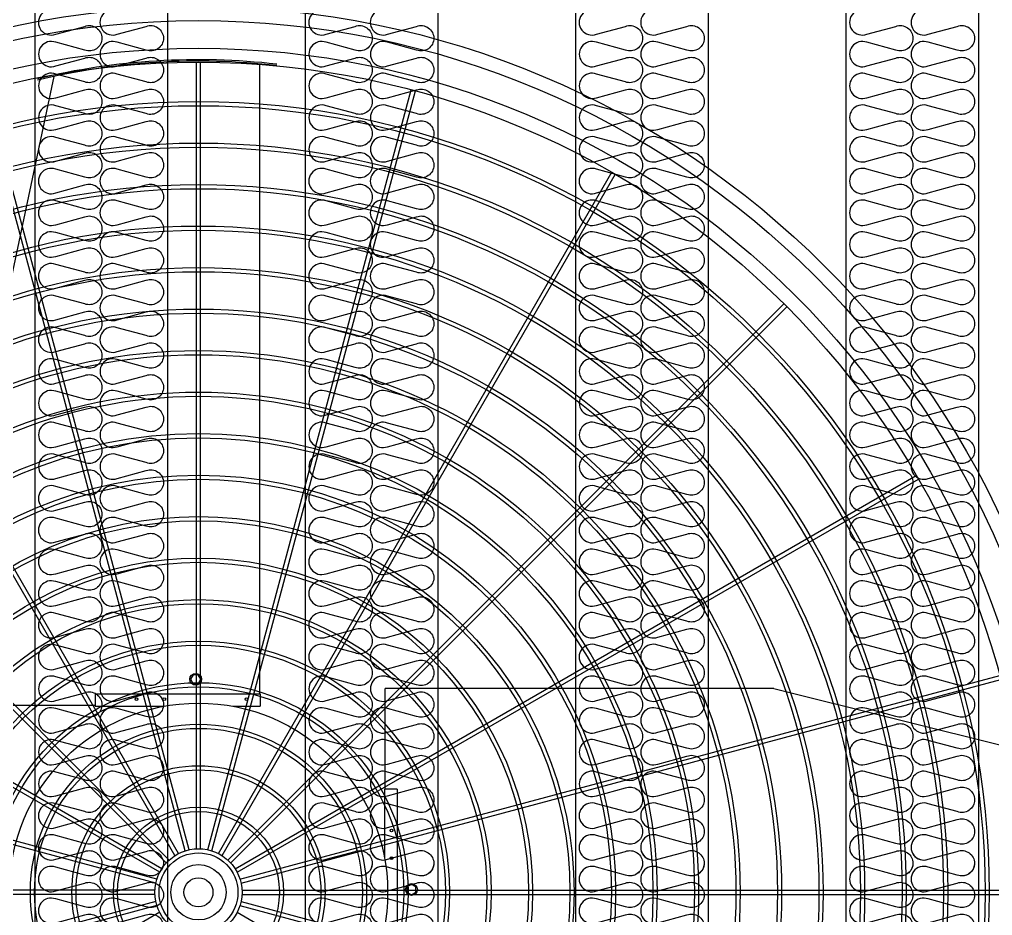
# Model space of a CAD drawing. Header units: millimetres. Extents: x 2773 to 32180, y 2797 to 23592.
# Drawn here: x 7384 to 8485, y 10968 to 11982 of the extents above; entities that cross this region are included whole.
import ezdxf

# ---------------------------------------------------------------- set-up
doc = ezdxf.new("R2010")
doc.units = ezdxf.units.MM
for name, color, linetype in [('LINE', 7, 'Continuous'), ('SMS', 220, 'Continuous'), ('냉각탑', 4, 'Continuous')]:
    doc.layers.add(name, color=color, linetype=linetype)

# ---------------------------------------------------------------- blocks, each defined once
blk = doc.blocks.new('A$C1FB73ED1')
for p, q in [((1277, 1342.9), (1277, 2480)), ((1283, 1342.9), (1283, 2480)), ((1260.8, 1340), (966.5, 2438.3)), ((1266.6, 1341.6), (972.3, 2439.9)), ((1293.4, 1341.6), (1587.7, 2439.9)), ((1299.2, 1340), (1593.5, 2438.3)), ((1245.9, 1333), (677.4, 2317.7)), ((1251.1, 1336), (682.6, 2320.7)), ((1308.9, 1336), (1877.4, 2320.7)), ((1314.1, 1333), (1882.6, 2317.7)), ((1233.4, 1322.4), (429.4, 2126.4)), ((1237.6, 1326.6), (433.6, 2130.6)), ((1322.4, 1326.6), (2126.4, 2130.6)), ((1326.6, 1322.4), (2130.6, 2126.4)), ((1224, 1308.9), (239.3, 1877.4)), ((1227, 1314.1), (242.3, 1882.6)), ((1333, 1314.1), (2317.7, 1882.6)), ((1336, 1308.9), (2320.7, 1877.4)), ((1220, 1299.2), (121.7, 1593.5)), ((1340, 1299.2), (2438.3, 1593.5)), ((1218.4, 1293.4), (120.1, 1587.7)), ((1341.6, 1293.4), (2439.9, 1587.7)), ((1217.1, 1283), (80, 1283)), ((1342.9, 1283), (2480, 1283)), ((1217.1, 1277), (80, 1277)), ((1218.4, 1266.6), (120.1, 972.3)), ((1341.6, 1266.6), (2439.9, 972.3)), ((1342.9, 1277), (2480, 1277)), ((1220, 1260.8), (121.7, 966.5)), ((1340, 1260.8), (2438.3, 966.5)), ((1224, 1251.1), (239.3, 682.6)), ((1336, 1251.1), (2320.7, 682.6))]:
    blk.add_line(p, q)
for radius in [1280, 1260, 1220, 1200]:
    blk.add_circle((1280, 1280), radius)
at = {"ltscale": 5}
for radius in [1143, 1137, 1083, 1077, 1023, 1017, 963, 957, 903, 897, 843, 837, 783, 777, 723, 717, 663, 657, 603, 597, 543, 537, 483, 477, 423, 417, 363, 357, 303, 297, 243, 237, 183, 177, 123, 117, 63, 57, 40, 21]:
    blk.add_circle((1280, 1280), radius, dxfattribs=at)
at = {"color": 7}
blk.add_circle((1280, 1280), 273.5, dxfattribs=at)
at = {"layer": 'LINE', "color": 7}
for p, q in [((1368.2, 2477.5), (1368.2, 1567)), ((985.2, 2053.4), (1071.5, 2459.4)), ((1130.8, 1567), (1369.4, 1567)), ((1130.8, 1567), (1369.4, 1567)), ((1130.8, 1567), (1130.8, 1549)), ((1130.8, 1567), (1130.8, 1549)), ((1369.4, 1567), (1369.4, 1549)), ((1369.4, 1567), (1369.4, 1549)), ((2111.5, 1574.8), (1550, 1574.8)), ((1550, 1429.2), (1550, 1574.8)), ((1550, 1429.2), (1550, 1574.8)), ((2111.5, 1574.8), (2457.5, 1488.5)), ((1130.8, 1550), (985.2, 1550)), ((1130.8, 1550), (985.2, 1550)), ((1130.8, 1549), (1230.5, 1549)), ((1130.8, 1549), (1230.5, 1549)), ((1329.5, 1549), (1369.4, 1549)), ((1329.5, 1549), (1369.4, 1549)), ((1549, 1429.2), (1549, 1329.5)), ((1549, 1429.2), (1549, 1329.5)), ((1567, 1429.2), (1549, 1429.2)), ((1567, 1429.2), (1549, 1429.2)), ((1567, 1429.2), (1567, 1190.6)), ((1567, 1429.2), (1567, 1190.6))]:
    blk.add_line(p, q, dxfattribs=at)
for points in [[(1272.3, 1594.4), (1268.5, 1587.9), (1272.3, 1581.4), (1279.8, 1581.4), (1283.5, 1587.9), (1279.8, 1594.4)], [(1272.3, 1594.4), (1268.5, 1587.9), (1272.3, 1581.4), (1279.8, 1581.4), (1283.5, 1587.9), (1279.8, 1594.4)], [(1594.4, 1287.7), (1587.9, 1291.5), (1581.4, 1287.7), (1581.4, 1280.2), (1587.9, 1276.5), (1594.4, 1280.2)], [(1594.4, 1287.7), (1587.9, 1291.5), (1581.4, 1287.7), (1581.4, 1280.2), (1587.9, 1276.5), (1594.4, 1280.2)]]:
    blk.add_lwpolyline(points, close=True, dxfattribs=at)
for centre, radius in [((1276, 1587.9), 8.5), ((1276, 1587.9), 8.5), ((1190.6, 1559), 2), ((1190.6, 1559), 2), ((1230.6, 1559), 2), ((1230.6, 1559), 2), ((1349.6, 1559), 2), ((1349.6, 1559), 2), ((1559, 1369.4), 2), ((1559, 1369.4), 2), ((1559, 1329.4), 2), ((1559, 1329.4), 2), ((1587.9, 1284), 8.5), ((1587.9, 1284), 8.5)]:
    blk.add_circle(centre, radius, dxfattribs=at)
for radius, start, end in [(1000, 83.5007, 103.4595), (998, 83.4876, 103.487)]:
    blk.add_arc((1280, 1483.4), radius, start, end, dxfattribs=at)
blk = doc.blocks.new('3')
at = {"color": 7}
for p, q in [((7401.4, 12483), (7401.4, 9522.3)), ((7551.4, 12483), (7551.4, 9522.3)), ((7707.4, 12483), (7707.4, 9522.3)), ((7857.4, 12483), (7857.4, 9522.3)), ((8013.4, 12483), (8013.4, 9522.3)), ((8163.4, 12483), (8163.4, 9522.3)), ((8319.4, 12483), (8319.4, 9522.3)), ((8469.4, 12483), (8469.4, 9522.3))]:
    blk.add_line(p, q, dxfattribs=at)
at = {"layer": 'SMS', "color": 5}
for points in [[(7424.9, 11992.2, 1.449198), (7424.9, 11965.3), (7457.8, 11974.2, -0.524856), (7477.2, 11960.8, -0.524856), (7457.8, 11947.3), (7424.9, 11956.2, 1.449198), (7424.9, 11929.4), (7457.8, 11938.3, -0.524856), (7477.2, 11924.9, -0.524856), (7457.8, 11911.4), (7424.9, 11920.3, 1.449198), (7424.9, 11893.5), (7457.8, 11902.4, -0.524856), (7477.2, 11889, -0.524856), (7457.8, 11875.5), (7424.9, 11884.4, 1.449198), (7424.9, 11857.6), (7457.8, 11866.5, -0.524856), (7477.2, 11853, -0.524856), (7457.8, 11839.6), (7424.9, 11848.5, 1.449198), (7424.9, 11821.7), (7457.8, 11830.6, -0.524856), (7477.2, 11817.1, -0.524856), (7457.8, 11803.7), (7424.9, 11812.6, 1.449198), (7424.9, 11785.7), (7457.8, 11794.7, -0.524856), (7477.2, 11781.2, -0.524856), (7457.8, 11767.8), (7424.9, 11776.7, 1.449198), (7424.9, 11749.8), (7457.8, 11758.7, -0.524856), (7477.2, 11745.3, -0.524856), (7457.8, 11731.9), (7424.9, 11740.8, 1.449198), (7424.9, 11713.9), (7457.8, 11722.8, -0.524856), (7477.2, 11709.4, -0.524856), (7457.8, 11696), (7424.9, 11704.9, 1.449198), (7424.9, 11678), (7457.8, 11686.9, -0.524856), (7477.2, 11673.5, -0.524856), (7457.8, 11660.1), (7424.9, 11669, 1.449198), (7424.9, 11642.1), (7457.8, 11651, -0.524856), (7477.2, 11637.6, -0.524856), (7457.8, 11624.2), (7424.9, 11633.1, 1.449198), (7424.9, 11606.2), (7457.8, 11615.1, -0.524856), (7477.2, 11601.7, -0.524856), (7457.8, 11588.2), (7424.9, 11597.1, 1.449198), (7424.9, 11570.3), (7457.8, 11579.2, -0.524856), (7477.2, 11565.8, -0.524856), (7457.8, 11552.3), (7424.9, 11561.2, 1.449198), (7424.9, 11534.4), (7457.8, 11543.3, -0.524856), (7477.2, 11529.9, -0.524856), (7457.8, 11516.4), (7424.9, 11525.3, 1.449198), (7424.9, 11498.5), (7457.8, 11507.4, -0.524856), (7477.2, 11493.9, -0.524856), (7457.8, 11480.5), (7424.9, 11489.4, 1.449198), (7424.9, 11462.6), (7457.8, 11471.5, -0.524856), (7477.2, 11458, -0.524856), (7457.8, 11444.6), (7424.9, 11453.5, 1.449198), (7424.9, 11426.6), (7457.8, 11435.6, -0.524856), (7477.2, 11422.1, -0.524856), (7457.8, 11408.7), (7424.9, 11417.6, 1.449198), (7424.9, 11390.7), (7457.8, 11399.6, -0.524856), (7477.2, 11386.2, -0.524856), (7457.8, 11372.8), (7424.9, 11381.7, 1.449198), (7424.9, 11354.8), (7457.8, 11363.7, -0.524856), (7477.2, 11350.3, -0.524856), (7457.8, 11336.9), (7424.9, 11345.8, 1.449198), (7424.9, 11318.9), (7457.8, 11327.8, -0.524856), (7477.2, 11314.4, -0.524856), (7457.8, 11301), (7424.9, 11309.9, 1.449198), (7424.9, 11283), (7457.8, 11291.9, -0.524856), (7477.2, 11278.5, -0.524856), (7457.8, 11265.1), (7424.9, 11274, 1.449198), (7424.9, 11247.1), (7457.8, 11256, -0.524856), (7477.2, 11242.6, -0.524856), (7457.8, 11229.1), (7424.9, 11238, 1.449198), (7424.9, 11211.2), (7457.8, 11220.1, -0.524856), (7477.2, 11206.7, -0.524856), (7457.8, 11193.2), (7424.9, 11202.1, 1.449198), (7424.9, 11175.3), (7457.8, 11184.2, -0.524856), (7477.2, 11170.8, -0.524856), (7457.8, 11157.3), (7424.9, 11166.2, 1.449198), (7424.9, 11139.4), (7457.8, 11148.3, -0.524856), (7477.2, 11134.8, -0.524856), (7457.8, 11121.4), (7424.9, 11130.3, 1.449198), (7424.9, 11103.5), (7457.8, 11112.4, -0.524856), (7477.2, 11098.9, -0.524856), (7457.8, 11085.5), (7424.9, 11094.4, 1.449198), (7424.9, 11067.5), (7457.8, 11076.5, -0.524856), (7477.2, 11063, -0.524856), (7457.8, 11049.6), (7424.9, 11058.5, 1.449198), (7424.9, 11031.6), (7457.8, 11040.5, -0.524856), (7477.2, 11027.1, -0.417249), (7462.7, 11012.7)], [(7494.5, 11992.2, 1.449198), (7494.5, 11965.3), (7527.4, 11974.2, -0.524856), (7546.9, 11960.8, -0.524856), (7527.4, 11947.3), (7494.5, 11956.2, 1.449198), (7494.5, 11929.4), (7527.4, 11938.3, -0.524856), (7546.9, 11924.9, -0.524856), (7527.4, 11911.4), (7494.5, 11920.3, 1.449198), (7494.5, 11893.5), (7527.4, 11902.4, -0.524856), (7546.9, 11889, -0.524856), (7527.4, 11875.5), (7494.5, 11884.4, 1.449198), (7494.5, 11857.6), (7527.4, 11866.5, -0.524856), (7546.9, 11853, -0.524856), (7527.4, 11839.6), (7494.5, 11848.5, 1.449198), (7494.5, 11821.7), (7527.4, 11830.6, -0.524856), (7546.9, 11817.1, -0.524856), (7527.4, 11803.7), (7494.5, 11812.6, 1.449198), (7494.5, 11785.7), (7527.4, 11794.7, -0.524856), (7546.9, 11781.2, -0.524856), (7527.4, 11767.8), (7494.5, 11776.7, 1.449198), (7494.5, 11749.8), (7527.4, 11758.7, -0.524856), (7546.9, 11745.3, -0.524856), (7527.4, 11731.9), (7494.5, 11740.8, 1.449198), (7494.5, 11713.9), (7527.4, 11722.8, -0.524856), (7546.9, 11709.4, -0.524856), (7527.4, 11696), (7494.5, 11704.9, 1.449198), (7494.5, 11678), (7527.4, 11686.9, -0.524856), (7546.9, 11673.5, -0.524856), (7527.4, 11660.1), (7494.5, 11669, 1.449198), (7494.5, 11642.1), (7527.4, 11651, -0.524856), (7546.9, 11637.6, -0.524856), (7527.4, 11624.2), (7494.5, 11633.1, 1.449198), (7494.5, 11606.2), (7527.4, 11615.1, -0.524856), (7546.9, 11601.7, -0.524856), (7527.4, 11588.2), (7494.5, 11597.1, 1.449198), (7494.5, 11570.3), (7527.4, 11579.2, -0.524856), (7546.9, 11565.8, -0.524856), (7527.4, 11552.3), (7494.5, 11561.2, 1.449198), (7494.5, 11534.4), (7527.4, 11543.3, -0.524856), (7546.9, 11529.9, -0.524856), (7527.4, 11516.4), (7494.5, 11525.3, 1.449198), (7494.5, 11498.5), (7527.4, 11507.4, -0.524856), (7546.9, 11493.9, -0.524856), (7527.4, 11480.5), (7494.5, 11489.4, 1.449198), (7494.5, 11462.6), (7527.4, 11471.5, -0.524856), (7546.9, 11458, -0.524856), (7527.4, 11444.6), (7494.5, 11453.5, 1.449198), (7494.5, 11426.6), (7527.4, 11435.6, -0.524856), (7546.9, 11422.1, -0.524856), (7527.4, 11408.7), (7494.5, 11417.6, 1.449198), (7494.5, 11390.7), (7527.4, 11399.6, -0.524856), (7546.9, 11386.2, -0.524856), (7527.4, 11372.8), (7494.5, 11381.7, 1.449198), (7494.5, 11354.8), (7527.4, 11363.7, -0.524856), (7546.9, 11350.3, -0.524856), (7527.4, 11336.9), (7494.5, 11345.8, 1.449198), (7494.5, 11318.9), (7527.4, 11327.8, -0.524856), (7546.9, 11314.4, -0.524856), (7527.4, 11301), (7494.5, 11309.9, 1.449198), (7494.5, 11283), (7527.4, 11291.9, -0.524856), (7546.9, 11278.5, -0.524856), (7527.4, 11265.1), (7494.5, 11274, 1.449198), (7494.5, 11247.1), (7527.4, 11256, -0.524856), (7546.9, 11242.6, -0.524856), (7527.4, 11229.1), (7494.5, 11238, 1.449198), (7494.5, 11211.2), (7527.4, 11220.1, -0.524856), (7546.9, 11206.7, -0.524856), (7527.4, 11193.2), (7494.5, 11202.1, 1.449198), (7494.5, 11175.3), (7527.4, 11184.2, -0.524856), (7546.9, 11170.8, -0.524856), (7527.4, 11157.3), (7494.5, 11166.2, 1.449198), (7494.5, 11139.4), (7527.4, 11148.3, -0.524856), (7546.9, 11134.8, -0.524856), (7527.4, 11121.4), (7494.5, 11130.3, 1.449198), (7494.5, 11103.5), (7527.4, 11112.4, -0.524856), (7546.9, 11098.9, -0.524856), (7527.4, 11085.5), (7494.5, 11094.4, 1.449198), (7494.5, 11067.5), (7527.4, 11076.5, -0.524856), (7546.9, 11063, -0.524856), (7527.4, 11049.6), (7494.5, 11058.5, 1.449198), (7494.5, 11031.6), (7527.4, 11040.5, -0.524856), (7546.9, 11027.1, -0.417249), (7532.3, 11012.7)], [(7730.9, 11992.2, 1.449198), (7730.9, 11965.3), (7763.8, 11974.2, -0.524856), (7783.2, 11960.8, -0.524856), (7763.8, 11947.3), (7730.9, 11956.2, 1.449198), (7730.9, 11929.4), (7763.8, 11938.3, -0.524856), (7783.2, 11924.9, -0.524856), (7763.8, 11911.4), (7730.9, 11920.3, 1.449198), (7730.9, 11893.5), (7763.8, 11902.4, -0.524856), (7783.2, 11889, -0.524856), (7763.8, 11875.5), (7730.9, 11884.4, 1.449198), (7730.9, 11857.6), (7763.8, 11866.5, -0.524856), (7783.2, 11853, -0.524856), (7763.8, 11839.6), (7730.9, 11848.5, 1.449198), (7730.9, 11821.7), (7763.8, 11830.6, -0.524856), (7783.2, 11817.1, -0.524856), (7763.8, 11803.7), (7730.9, 11812.6, 1.449198), (7730.9, 11785.7), (7763.8, 11794.7, -0.524856), (7783.2, 11781.2, -0.524856), (7763.8, 11767.8), (7730.9, 11776.7, 1.449198), (7730.9, 11749.8), (7763.8, 11758.7, -0.524856), (7783.2, 11745.3, -0.524856), (7763.8, 11731.9), (7730.9, 11740.8, 1.449198), (7730.9, 11713.9), (7763.8, 11722.8, -0.524856), (7783.2, 11709.4, -0.524856), (7763.8, 11696), (7730.9, 11704.9, 1.449198), (7730.9, 11678), (7763.8, 11686.9, -0.524856), (7783.2, 11673.5, -0.524856), (7763.8, 11660.1), (7730.9, 11669, 1.449198), (7730.9, 11642.1), (7763.8, 11651, -0.524856), (7783.2, 11637.6, -0.524856), (7763.8, 11624.2), (7730.9, 11633.1, 1.449198), (7730.9, 11606.2), (7763.8, 11615.1, -0.524856), (7783.2, 11601.7, -0.524856), (7763.8, 11588.2), (7730.9, 11597.1, 1.449198), (7730.9, 11570.3), (7763.8, 11579.2, -0.524856), (7783.2, 11565.8, -0.524856), (7763.8, 11552.3), (7730.9, 11561.2, 1.449198), (7730.9, 11534.4), (7763.8, 11543.3, -0.524856), (7783.2, 11529.9, -0.524856), (7763.8, 11516.4), (7730.9, 11525.3, 1.449198), (7730.9, 11498.5), (7763.8, 11507.4, -0.524856), (7783.2, 11493.9, -0.524856), (7763.8, 11480.5), (7730.9, 11489.4, 1.449198), (7730.9, 11462.6), (7763.8, 11471.5, -0.524856), (7783.2, 11458, -0.524856), (7763.8, 11444.6), (7730.9, 11453.5, 1.449198), (7730.9, 11426.6), (7763.8, 11435.6, -0.524856), (7783.2, 11422.1, -0.524856), (7763.8, 11408.7), (7730.9, 11417.6, 1.449198), (7730.9, 11390.7), (7763.8, 11399.6, -0.524856), (7783.2, 11386.2, -0.524856), (7763.8, 11372.8), (7730.9, 11381.7, 1.449198), (7730.9, 11354.8), (7763.8, 11363.7, -0.524856), (7783.2, 11350.3, -0.524856), (7763.8, 11336.9), (7730.9, 11345.8, 1.449198), (7730.9, 11318.9), (7763.8, 11327.8, -0.524856), (7783.2, 11314.4, -0.524856), (7763.8, 11301), (7730.9, 11309.9, 1.449198), (7730.9, 11283), (7763.8, 11291.9, -0.524856), (7783.2, 11278.5, -0.524856), (7763.8, 11265.1), (7730.9, 11274, 1.449198), (7730.9, 11247.1), (7763.8, 11256, -0.524856), (7783.2, 11242.6, -0.524856), (7763.8, 11229.1), (7730.9, 11238, 1.449198), (7730.9, 11211.2), (7763.8, 11220.1, -0.524856), (7783.2, 11206.7, -0.524856), (7763.8, 11193.2), (7730.9, 11202.1, 1.449198), (7730.9, 11175.3), (7763.8, 11184.2, -0.524856), (7783.2, 11170.8, -0.524856), (7763.8, 11157.3), (7730.9, 11166.2, 1.449198), (7730.9, 11139.4), (7763.8, 11148.3, -0.524856), (7783.2, 11134.8, -0.524856), (7763.8, 11121.4), (7730.9, 11130.3, 1.449198), (7730.9, 11103.5), (7763.8, 11112.4, -0.524856), (7783.2, 11098.9, -0.524856), (7763.8, 11085.5), (7730.9, 11094.4, 1.449198), (7730.9, 11067.5), (7763.8, 11076.5, -0.524856), (7783.2, 11063, -0.524856), (7763.8, 11049.6), (7730.9, 11058.5, 1.449198), (7730.9, 11031.6), (7763.8, 11040.5, -0.524856), (7783.2, 11027.1, -0.417249), (7768.7, 11012.7)], [(7800.5, 11992.2, 1.449198), (7800.5, 11965.3), (7833.4, 11974.2, -0.524856), (7852.9, 11960.8, -0.524856), (7833.4, 11947.3), (7800.5, 11956.2, 1.449198), (7800.5, 11929.4), (7833.4, 11938.3, -0.524856), (7852.9, 11924.9, -0.524856), (7833.4, 11911.4), (7800.5, 11920.3, 1.449198), (7800.5, 11893.5), (7833.4, 11902.4, -0.524856), (7852.9, 11889, -0.524856), (7833.4, 11875.5), (7800.5, 11884.4, 1.449198), (7800.5, 11857.6), (7833.4, 11866.5, -0.524856), (7852.9, 11853, -0.524856), (7833.4, 11839.6), (7800.5, 11848.5, 1.449198), (7800.5, 11821.7), (7833.4, 11830.6, -0.524856), (7852.9, 11817.1, -0.524856), (7833.4, 11803.7), (7800.5, 11812.6, 1.449198), (7800.5, 11785.7), (7833.4, 11794.7, -0.524856), (7852.9, 11781.2, -0.524856), (7833.4, 11767.8), (7800.5, 11776.7, 1.449198), (7800.5, 11749.8), (7833.4, 11758.7, -0.524856), (7852.9, 11745.3, -0.524856), (7833.4, 11731.9), (7800.5, 11740.8, 1.449198), (7800.5, 11713.9), (7833.4, 11722.8, -0.524856), (7852.9, 11709.4, -0.524856), (7833.4, 11696), (7800.5, 11704.9, 1.449198), (7800.5, 11678), (7833.4, 11686.9, -0.524856), (7852.9, 11673.5, -0.524856), (7833.4, 11660.1), (7800.5, 11669, 1.449198), (7800.5, 11642.1), (7833.4, 11651, -0.524856), (7852.9, 11637.6, -0.524856), (7833.4, 11624.2), (7800.5, 11633.1, 1.449198), (7800.5, 11606.2), (7833.4, 11615.1, -0.524856), (7852.9, 11601.7, -0.524856), (7833.4, 11588.2), (7800.5, 11597.1, 1.449198), (7800.5, 11570.3), (7833.4, 11579.2, -0.524856), (7852.9, 11565.8, -0.524856), (7833.4, 11552.3), (7800.5, 11561.2, 1.449198), (7800.5, 11534.4), (7833.4, 11543.3, -0.524856), (7852.9, 11529.9, -0.524856), (7833.4, 11516.4), (7800.5, 11525.3, 1.449198), (7800.5, 11498.5), (7833.4, 11507.4, -0.524856), (7852.9, 11493.9, -0.524856), (7833.4, 11480.5), (7800.5, 11489.4, 1.449198), (7800.5, 11462.6), (7833.4, 11471.5, -0.524856), (7852.9, 11458, -0.524856), (7833.4, 11444.6), (7800.5, 11453.5, 1.449198), (7800.5, 11426.6), (7833.4, 11435.6, -0.524856), (7852.9, 11422.1, -0.524856), (7833.4, 11408.7), (7800.5, 11417.6, 1.449198), (7800.5, 11390.7), (7833.4, 11399.6, -0.524856), (7852.9, 11386.2, -0.524856), (7833.4, 11372.8), (7800.5, 11381.7, 1.449198), (7800.5, 11354.8), (7833.4, 11363.7, -0.524856), (7852.9, 11350.3, -0.524856), (7833.4, 11336.9), (7800.5, 11345.8, 1.449198), (7800.5, 11318.9), (7833.4, 11327.8, -0.524856), (7852.9, 11314.4, -0.524856), (7833.4, 11301), (7800.5, 11309.9, 1.449198), (7800.5, 11283), (7833.4, 11291.9, -0.524856), (7852.9, 11278.5, -0.524856), (7833.4, 11265.1), (7800.5, 11274, 1.449198), (7800.5, 11247.1), (7833.4, 11256, -0.524856), (7852.9, 11242.6, -0.524856), (7833.4, 11229.1), (7800.5, 11238, 1.449198), (7800.5, 11211.2), (7833.4, 11220.1, -0.524856), (7852.9, 11206.7, -0.524856), (7833.4, 11193.2), (7800.5, 11202.1, 1.449198), (7800.5, 11175.3), (7833.4, 11184.2, -0.524856), (7852.9, 11170.8, -0.524856), (7833.4, 11157.3), (7800.5, 11166.2, 1.449198), (7800.5, 11139.4), (7833.4, 11148.3, -0.524856), (7852.9, 11134.8, -0.524856), (7833.4, 11121.4), (7800.5, 11130.3, 1.449198), (7800.5, 11103.5), (7833.4, 11112.4, -0.524856), (7852.9, 11098.9, -0.524856), (7833.4, 11085.5), (7800.5, 11094.4, 1.449198), (7800.5, 11067.5), (7833.4, 11076.5, -0.524856), (7852.9, 11063, -0.524856), (7833.4, 11049.6), (7800.5, 11058.5, 1.449198), (7800.5, 11031.6), (7833.4, 11040.5, -0.524856), (7852.9, 11027.1, -0.417249), (7838.3, 11012.7)], [(8036.9, 11992.2, 1.449198), (8036.9, 11965.3), (8069.8, 11974.2, -0.524856), (8089.2, 11960.8, -0.524856), (8069.8, 11947.3), (8036.9, 11956.2, 1.449198), (8036.9, 11929.4), (8069.8, 11938.3, -0.524856), (8089.2, 11924.9, -0.524856), (8069.8, 11911.4), (8036.9, 11920.3, 1.449198), (8036.9, 11893.5), (8069.8, 11902.4, -0.524856), (8089.2, 11889, -0.524856), (8069.8, 11875.5), (8036.9, 11884.4, 1.449198), (8036.9, 11857.6), (8069.8, 11866.5, -0.524856), (8089.2, 11853, -0.524856), (8069.8, 11839.6), (8036.9, 11848.5, 1.449198), (8036.9, 11821.7), (8069.8, 11830.6, -0.524856), (8089.2, 11817.1, -0.524856), (8069.8, 11803.7), (8036.9, 11812.6, 1.449198), (8036.9, 11785.7), (8069.8, 11794.7, -0.524856), (8089.2, 11781.2, -0.524856), (8069.8, 11767.8), (8036.9, 11776.7, 1.449198), (8036.9, 11749.8), (8069.8, 11758.7, -0.524856), (8089.2, 11745.3, -0.524856), (8069.8, 11731.9), (8036.9, 11740.8, 1.449198), (8036.9, 11713.9), (8069.8, 11722.8, -0.524856), (8089.2, 11709.4, -0.524856), (8069.8, 11696), (8036.9, 11704.9, 1.449198), (8036.9, 11678), (8069.8, 11686.9, -0.524856), (8089.2, 11673.5, -0.524856), (8069.8, 11660.1), (8036.9, 11669, 1.449198), (8036.9, 11642.1), (8069.8, 11651, -0.524856), (8089.2, 11637.6, -0.524856), (8069.8, 11624.2), (8036.9, 11633.1, 1.449198), (8036.9, 11606.2), (8069.8, 11615.1, -0.524856), (8089.2, 11601.7, -0.524856), (8069.8, 11588.2), (8036.9, 11597.1, 1.449198), (8036.9, 11570.3), (8069.8, 11579.2, -0.524856), (8089.2, 11565.8, -0.524856), (8069.8, 11552.3), (8036.9, 11561.2, 1.449198), (8036.9, 11534.4), (8069.8, 11543.3, -0.524856), (8089.2, 11529.9, -0.524856), (8069.8, 11516.4), (8036.9, 11525.3, 1.449198), (8036.9, 11498.5), (8069.8, 11507.4, -0.524856), (8089.2, 11493.9, -0.524856), (8069.8, 11480.5), (8036.9, 11489.4, 1.449198), (8036.9, 11462.6), (8069.8, 11471.5, -0.524856), (8089.2, 11458, -0.524856), (8069.8, 11444.6), (8036.9, 11453.5, 1.449198), (8036.9, 11426.6), (8069.8, 11435.6, -0.524856), (8089.2, 11422.1, -0.524856), (8069.8, 11408.7), (8036.9, 11417.6, 1.449198), (8036.9, 11390.7), (8069.8, 11399.6, -0.524856), (8089.2, 11386.2, -0.524856), (8069.8, 11372.8), (8036.9, 11381.7, 1.449198), (8036.9, 11354.8), (8069.8, 11363.7, -0.524856), (8089.2, 11350.3, -0.524856), (8069.8, 11336.9), (8036.9, 11345.8, 1.449198), (8036.9, 11318.9), (8069.8, 11327.8, -0.524856), (8089.2, 11314.4, -0.524856), (8069.8, 11301), (8036.9, 11309.9, 1.449198), (8036.9, 11283), (8069.8, 11291.9, -0.524856), (8089.2, 11278.5, -0.524856), (8069.8, 11265.1), (8036.9, 11274, 1.449198), (8036.9, 11247.1), (8069.8, 11256, -0.524856), (8089.2, 11242.6, -0.524856), (8069.8, 11229.1), (8036.9, 11238, 1.449198), (8036.9, 11211.2), (8069.8, 11220.1, -0.524856), (8089.2, 11206.7, -0.524856), (8069.8, 11193.2), (8036.9, 11202.1, 1.449198), (8036.9, 11175.3), (8069.8, 11184.2, -0.524856), (8089.2, 11170.8, -0.524856), (8069.8, 11157.3), (8036.9, 11166.2, 1.449198), (8036.9, 11139.4), (8069.8, 11148.3, -0.524856), (8089.2, 11134.8, -0.524856), (8069.8, 11121.4), (8036.9, 11130.3, 1.449198), (8036.9, 11103.5), (8069.8, 11112.4, -0.524856), (8089.2, 11098.9, -0.524856), (8069.8, 11085.5), (8036.9, 11094.4, 1.449198), (8036.9, 11067.5), (8069.8, 11076.5, -0.524856), (8089.2, 11063, -0.524856), (8069.8, 11049.6), (8036.9, 11058.5, 1.449198), (8036.9, 11031.6), (8069.8, 11040.5, -0.524856), (8089.2, 11027.1, -0.417249), (8074.7, 11012.7)], [(8106.5, 11992.2, 1.449198), (8106.5, 11965.3), (8139.4, 11974.2, -0.524856), (8158.9, 11960.8, -0.524856), (8139.4, 11947.3), (8106.5, 11956.2, 1.449198), (8106.5, 11929.4), (8139.4, 11938.3, -0.524856), (8158.9, 11924.9, -0.524856), (8139.4, 11911.4), (8106.5, 11920.3, 1.449198), (8106.5, 11893.5), (8139.4, 11902.4, -0.524856), (8158.9, 11889, -0.524856), (8139.4, 11875.5), (8106.5, 11884.4, 1.449198), (8106.5, 11857.6), (8139.4, 11866.5, -0.524856), (8158.9, 11853, -0.524856), (8139.4, 11839.6), (8106.5, 11848.5, 1.449198), (8106.5, 11821.7), (8139.4, 11830.6, -0.524856), (8158.9, 11817.1, -0.524856), (8139.4, 11803.7), (8106.5, 11812.6, 1.449198), (8106.5, 11785.7), (8139.4, 11794.7, -0.524856), (8158.9, 11781.2, -0.524856), (8139.4, 11767.8), (8106.5, 11776.7, 1.449198), (8106.5, 11749.8), (8139.4, 11758.7, -0.524856), (8158.9, 11745.3, -0.524856), (8139.4, 11731.9), (8106.5, 11740.8, 1.449198), (8106.5, 11713.9), (8139.4, 11722.8, -0.524856), (8158.9, 11709.4, -0.524856), (8139.4, 11696), (8106.5, 11704.9, 1.449198), (8106.5, 11678), (8139.4, 11686.9, -0.524856), (8158.9, 11673.5, -0.524856), (8139.4, 11660.1), (8106.5, 11669, 1.449198), (8106.5, 11642.1), (8139.4, 11651, -0.524856), (8158.9, 11637.6, -0.524856), (8139.4, 11624.2), (8106.5, 11633.1, 1.449198), (8106.5, 11606.2), (8139.4, 11615.1, -0.524856), (8158.9, 11601.7, -0.524856), (8139.4, 11588.2), (8106.5, 11597.1, 1.449198), (8106.5, 11570.3), (8139.4, 11579.2, -0.524856), (8158.9, 11565.8, -0.524856), (8139.4, 11552.3), (8106.5, 11561.2, 1.449198), (8106.5, 11534.4), (8139.4, 11543.3, -0.524856), (8158.9, 11529.9, -0.524856), (8139.4, 11516.4), (8106.5, 11525.3, 1.449198), (8106.5, 11498.5), (8139.4, 11507.4, -0.524856), (8158.9, 11493.9, -0.524856), (8139.4, 11480.5), (8106.5, 11489.4, 1.449198), (8106.5, 11462.6), (8139.4, 11471.5, -0.524856), (8158.9, 11458, -0.524856), (8139.4, 11444.6), (8106.5, 11453.5, 1.449198), (8106.5, 11426.6), (8139.4, 11435.6, -0.524856), (8158.9, 11422.1, -0.524856), (8139.4, 11408.7), (8106.5, 11417.6, 1.449198), (8106.5, 11390.7), (8139.4, 11399.6, -0.524856), (8158.9, 11386.2, -0.524856), (8139.4, 11372.8), (8106.5, 11381.7, 1.449198), (8106.5, 11354.8), (8139.4, 11363.7, -0.524856), (8158.9, 11350.3, -0.524856), (8139.4, 11336.9), (8106.5, 11345.8, 1.449198), (8106.5, 11318.9), (8139.4, 11327.8, -0.524856), (8158.9, 11314.4, -0.524856), (8139.4, 11301), (8106.5, 11309.9, 1.449198), (8106.5, 11283), (8139.4, 11291.9, -0.524856), (8158.9, 11278.5, -0.524856), (8139.4, 11265.1), (8106.5, 11274, 1.449198), (8106.5, 11247.1), (8139.4, 11256, -0.524856), (8158.9, 11242.6, -0.524856), (8139.4, 11229.1), (8106.5, 11238, 1.449198), (8106.5, 11211.2), (8139.4, 11220.1, -0.524856), (8158.9, 11206.7, -0.524856), (8139.4, 11193.2), (8106.5, 11202.1, 1.449198), (8106.5, 11175.3), (8139.4, 11184.2, -0.524856), (8158.9, 11170.8, -0.524856), (8139.4, 11157.3), (8106.5, 11166.2, 1.449198), (8106.5, 11139.4), (8139.4, 11148.3, -0.524856), (8158.9, 11134.8, -0.524856), (8139.4, 11121.4), (8106.5, 11130.3, 1.449198), (8106.5, 11103.5), (8139.4, 11112.4, -0.524856), (8158.9, 11098.9, -0.524856), (8139.4, 11085.5), (8106.5, 11094.4, 1.449198), (8106.5, 11067.5), (8139.4, 11076.5, -0.524856), (8158.9, 11063, -0.524856), (8139.4, 11049.6), (8106.5, 11058.5, 1.449198), (8106.5, 11031.6), (8139.4, 11040.5, -0.524856), (8158.9, 11027.1, -0.417249), (8144.3, 11012.7)], [(8342.9, 11992.2, 1.449198), (8342.9, 11965.3), (8375.8, 11974.2, -0.524856), (8395.2, 11960.8, -0.524856), (8375.8, 11947.3), (8342.9, 11956.2, 1.449198), (8342.9, 11929.4), (8375.8, 11938.3, -0.524856), (8395.2, 11924.9, -0.524856), (8375.8, 11911.4), (8342.9, 11920.3, 1.449198), (8342.9, 11893.5), (8375.8, 11902.4, -0.524856), (8395.2, 11889, -0.524856), (8375.8, 11875.5), (8342.9, 11884.4, 1.449198), (8342.9, 11857.6), (8375.8, 11866.5, -0.524856), (8395.2, 11853, -0.524856), (8375.8, 11839.6), (8342.9, 11848.5, 1.449198), (8342.9, 11821.7), (8375.8, 11830.6, -0.524856), (8395.2, 11817.1, -0.524856), (8375.8, 11803.7), (8342.9, 11812.6, 1.449198), (8342.9, 11785.7), (8375.8, 11794.7, -0.524856), (8395.2, 11781.2, -0.524856), (8375.8, 11767.8), (8342.9, 11776.7, 1.449198), (8342.9, 11749.8), (8375.8, 11758.7, -0.524856), (8395.2, 11745.3, -0.524856), (8375.8, 11731.9), (8342.9, 11740.8, 1.449198), (8342.9, 11713.9), (8375.8, 11722.8, -0.524856), (8395.2, 11709.4, -0.524856), (8375.8, 11696), (8342.9, 11704.9, 1.449198), (8342.9, 11678), (8375.8, 11686.9, -0.524856), (8395.2, 11673.5, -0.524856), (8375.8, 11660.1), (8342.9, 11669, 1.449198), (8342.9, 11642.1), (8375.8, 11651, -0.524856), (8395.2, 11637.6, -0.524856), (8375.8, 11624.2), (8342.9, 11633.1, 1.449198), (8342.9, 11606.2), (8375.8, 11615.1, -0.524856), (8395.2, 11601.7, -0.524856), (8375.8, 11588.2), (8342.9, 11597.1, 1.449198), (8342.9, 11570.3), (8375.8, 11579.2, -0.524856), (8395.2, 11565.8, -0.524856), (8375.8, 11552.3), (8342.9, 11561.2, 1.449198), (8342.9, 11534.4), (8375.8, 11543.3, -0.524856), (8395.2, 11529.9, -0.524856), (8375.8, 11516.4), (8342.9, 11525.3, 1.449198), (8342.9, 11498.5), (8375.8, 11507.4, -0.524856), (8395.2, 11493.9, -0.524856), (8375.8, 11480.5), (8342.9, 11489.4, 1.449198), (8342.9, 11462.6), (8375.8, 11471.5, -0.524856), (8395.2, 11458, -0.524856), (8375.8, 11444.6), (8342.9, 11453.5, 1.449198), (8342.9, 11426.6), (8375.8, 11435.6, -0.524856), (8395.2, 11422.1, -0.524856), (8375.8, 11408.7), (8342.9, 11417.6, 1.449198), (8342.9, 11390.7), (8375.8, 11399.6, -0.524856), (8395.2, 11386.2, -0.524856), (8375.8, 11372.8), (8342.9, 11381.7, 1.449198), (8342.9, 11354.8), (8375.8, 11363.7, -0.524856), (8395.2, 11350.3, -0.524856), (8375.8, 11336.9), (8342.9, 11345.8, 1.449198), (8342.9, 11318.9), (8375.8, 11327.8, -0.524856), (8395.2, 11314.4, -0.524856), (8375.8, 11301), (8342.9, 11309.9, 1.449198), (8342.9, 11283), (8375.8, 11291.9, -0.524856), (8395.2, 11278.5, -0.524856), (8375.8, 11265.1), (8342.9, 11274, 1.449198), (8342.9, 11247.1), (8375.8, 11256, -0.524856), (8395.2, 11242.6, -0.524856), (8375.8, 11229.1), (8342.9, 11238, 1.449198), (8342.9, 11211.2), (8375.8, 11220.1, -0.524856), (8395.2, 11206.7, -0.524856), (8375.8, 11193.2), (8342.9, 11202.1, 1.449198), (8342.9, 11175.3), (8375.8, 11184.2, -0.524856), (8395.2, 11170.8, -0.524856), (8375.8, 11157.3), (8342.9, 11166.2, 1.449198), (8342.9, 11139.4), (8375.8, 11148.3, -0.524856), (8395.2, 11134.8, -0.524856), (8375.8, 11121.4), (8342.9, 11130.3, 1.449198), (8342.9, 11103.5), (8375.8, 11112.4, -0.524856), (8395.2, 11098.9, -0.524856), (8375.8, 11085.5), (8342.9, 11094.4, 1.449198), (8342.9, 11067.5), (8375.8, 11076.5, -0.524856), (8395.2, 11063, -0.524856), (8375.8, 11049.6), (8342.9, 11058.5, 1.449198), (8342.9, 11031.6), (8375.8, 11040.5, -0.524856), (8395.2, 11027.1, -0.417249), (8380.7, 11012.7)], [(8412.5, 11992.2, 1.449198), (8412.5, 11965.3), (8445.4, 11974.2, -0.524856), (8464.9, 11960.8, -0.524856), (8445.4, 11947.3), (8412.5, 11956.2, 1.449198), (8412.5, 11929.4), (8445.4, 11938.3, -0.524856), (8464.9, 11924.9, -0.524856), (8445.4, 11911.4), (8412.5, 11920.3, 1.449198), (8412.5, 11893.5), (8445.4, 11902.4, -0.524856), (8464.9, 11889, -0.524856), (8445.4, 11875.5), (8412.5, 11884.4, 1.449198), (8412.5, 11857.6), (8445.4, 11866.5, -0.524856), (8464.9, 11853, -0.524856), (8445.4, 11839.6), (8412.5, 11848.5, 1.449198), (8412.5, 11821.7), (8445.4, 11830.6, -0.524856), (8464.9, 11817.1, -0.524856), (8445.4, 11803.7), (8412.5, 11812.6, 1.449198), (8412.5, 11785.7), (8445.4, 11794.7, -0.524856), (8464.9, 11781.2, -0.524856), (8445.4, 11767.8), (8412.5, 11776.7, 1.449198), (8412.5, 11749.8), (8445.4, 11758.7, -0.524856), (8464.9, 11745.3, -0.524856), (8445.4, 11731.9), (8412.5, 11740.8, 1.449198), (8412.5, 11713.9), (8445.4, 11722.8, -0.524856), (8464.9, 11709.4, -0.524856), (8445.4, 11696), (8412.5, 11704.9, 1.449198), (8412.5, 11678), (8445.4, 11686.9, -0.524856), (8464.9, 11673.5, -0.524856), (8445.4, 11660.1), (8412.5, 11669, 1.449198), (8412.5, 11642.1), (8445.4, 11651, -0.524856), (8464.9, 11637.6, -0.524856), (8445.4, 11624.2), (8412.5, 11633.1, 1.449198), (8412.5, 11606.2), (8445.4, 11615.1, -0.524856), (8464.9, 11601.7, -0.524856), (8445.4, 11588.2), (8412.5, 11597.1, 1.449198), (8412.5, 11570.3), (8445.4, 11579.2, -0.524856), (8464.9, 11565.8, -0.524856), (8445.4, 11552.3), (8412.5, 11561.2, 1.449198), (8412.5, 11534.4), (8445.4, 11543.3, -0.524856), (8464.9, 11529.9, -0.524856), (8445.4, 11516.4), (8412.5, 11525.3, 1.449198), (8412.5, 11498.5), (8445.4, 11507.4, -0.524856), (8464.9, 11493.9, -0.524856), (8445.4, 11480.5), (8412.5, 11489.4, 1.449198), (8412.5, 11462.6), (8445.4, 11471.5, -0.524856), (8464.9, 11458, -0.524856), (8445.4, 11444.6), (8412.5, 11453.5, 1.449198), (8412.5, 11426.6), (8445.4, 11435.6, -0.524856), (8464.9, 11422.1, -0.524856), (8445.4, 11408.7), (8412.5, 11417.6, 1.449198), (8412.5, 11390.7), (8445.4, 11399.6, -0.524856), (8464.9, 11386.2, -0.524856), (8445.4, 11372.8), (8412.5, 11381.7, 1.449198), (8412.5, 11354.8), (8445.4, 11363.7, -0.524856), (8464.9, 11350.3, -0.524856), (8445.4, 11336.9), (8412.5, 11345.8, 1.449198), (8412.5, 11318.9), (8445.4, 11327.8, -0.524856), (8464.9, 11314.4, -0.524856), (8445.4, 11301), (8412.5, 11309.9, 1.449198), (8412.5, 11283), (8445.4, 11291.9, -0.524856), (8464.9, 11278.5, -0.524856), (8445.4, 11265.1), (8412.5, 11274, 1.449198), (8412.5, 11247.1), (8445.4, 11256, -0.524856), (8464.9, 11242.6, -0.524856), (8445.4, 11229.1), (8412.5, 11238, 1.449198), (8412.5, 11211.2), (8445.4, 11220.1, -0.524856), (8464.9, 11206.7, -0.524856), (8445.4, 11193.2), (8412.5, 11202.1, 1.449198), (8412.5, 11175.3), (8445.4, 11184.2, -0.524856), (8464.9, 11170.8, -0.524856), (8445.4, 11157.3), (8412.5, 11166.2, 1.449198), (8412.5, 11139.4), (8445.4, 11148.3, -0.524856), (8464.9, 11134.8, -0.524856), (8445.4, 11121.4), (8412.5, 11130.3, 1.449198), (8412.5, 11103.5), (8445.4, 11112.4, -0.524856), (8464.9, 11098.9, -0.524856), (8445.4, 11085.5), (8412.5, 11094.4, 1.449198), (8412.5, 11067.5), (8445.4, 11076.5, -0.524856), (8464.9, 11063, -0.524856), (8445.4, 11049.6), (8412.5, 11058.5, 1.449198), (8412.5, 11031.6), (8445.4, 11040.5, -0.524856), (8464.9, 11027.1, -0.417249), (8450.3, 11012.7)], [(7405.9, 11041.5, 0.446849), (7424.9, 11031.6), (7457.8, 11040.5, -0.524856), (7477.2, 11027.1, -0.524856), (7457.8, 11013.7), (7424.9, 11022.6, 1.449198), (7424.9, 10995.7), (7457.8, 11004.6, -0.524856), (7477.2, 10991.2, -0.524856), (7457.8, 10977.8), (7424.9, 10986.7, 1.449198), (7424.9, 10959.8), (7457.8, 10968.7, -0.524856), (7477.2, 10955.3, -0.524856)], [(7475.5, 11041.5, 0.446849), (7494.5, 11031.6), (7527.4, 11040.5, -0.524856), (7546.9, 11027.1, -0.524856), (7527.4, 11013.7), (7494.5, 11022.6, 1.449198), (7494.5, 10995.7), (7527.4, 11004.6, -0.524856), (7546.9, 10991.2, -0.524856), (7527.4, 10977.8), (7494.5, 10986.7, 1.449198), (7494.5, 10959.8), (7527.4, 10968.7, -0.524856), (7546.9, 10955.3, -0.524856)], [(7711.9, 11041.5, 0.446849), (7730.9, 11031.6), (7763.8, 11040.5, -0.524856), (7783.2, 11027.1, -0.524856), (7763.8, 11013.7), (7730.9, 11022.6, 1.449198), (7730.9, 10995.7), (7763.8, 11004.6, -0.524856), (7783.2, 10991.2, -0.524856), (7763.8, 10977.8), (7730.9, 10986.7, 1.449198), (7730.9, 10959.8), (7763.8, 10968.7, -0.524856), (7783.2, 10955.3, -0.524856)], [(7781.5, 11041.5, 0.446849), (7800.5, 11031.6), (7833.4, 11040.5, -0.524856), (7852.9, 11027.1, -0.524856), (7833.4, 11013.7), (7800.5, 11022.6, 1.449198), (7800.5, 10995.7), (7833.4, 11004.6, -0.524856), (7852.9, 10991.2, -0.524856), (7833.4, 10977.8), (7800.5, 10986.7, 1.449198), (7800.5, 10959.8), (7833.4, 10968.7, -0.524856), (7852.9, 10955.3, -0.524856)], [(8017.9, 11041.5, 0.446849), (8036.9, 11031.6), (8069.8, 11040.5, -0.524856), (8089.2, 11027.1, -0.524856), (8069.8, 11013.7), (8036.9, 11022.6, 1.449198), (8036.9, 10995.7), (8069.8, 11004.6, -0.524856), (8089.2, 10991.2, -0.524856), (8069.8, 10977.8), (8036.9, 10986.7, 1.449198), (8036.9, 10959.8), (8069.8, 10968.7, -0.524856), (8089.2, 10955.3, -0.524856)], [(8087.5, 11041.5, 0.446849), (8106.5, 11031.6), (8139.4, 11040.5, -0.524856), (8158.9, 11027.1, -0.524856), (8139.4, 11013.7), (8106.5, 11022.6, 1.449198), (8106.5, 10995.7), (8139.4, 11004.6, -0.524856), (8158.9, 10991.2, -0.524856), (8139.4, 10977.8), (8106.5, 10986.7, 1.449198), (8106.5, 10959.8), (8139.4, 10968.7, -0.524856), (8158.9, 10955.3, -0.524856)], [(8323.9, 11041.5, 0.446849), (8342.9, 11031.6), (8375.8, 11040.5, -0.524856), (8395.2, 11027.1, -0.524856), (8375.8, 11013.7), (8342.9, 11022.6, 1.449198), (8342.9, 10995.7), (8375.8, 11004.6, -0.524856), (8395.2, 10991.2, -0.524856), (8375.8, 10977.8), (8342.9, 10986.7, 1.449198), (8342.9, 10959.8), (8375.8, 10968.7, -0.524856), (8395.2, 10955.3, -0.524856)], [(8393.5, 11041.5, 0.446849), (8412.5, 11031.6), (8445.4, 11040.5, -0.524856), (8464.9, 11027.1, -0.524856), (8445.4, 11013.7), (8412.5, 11022.6, 1.449198), (8412.5, 10995.7), (8445.4, 11004.6, -0.524856), (8464.9, 10991.2, -0.524856), (8445.4, 10977.8), (8412.5, 10986.7, 1.449198), (8412.5, 10959.8), (8445.4, 10968.7, -0.524856), (8464.9, 10955.3, -0.524856)]]:
    blk.add_lwpolyline(points, format="xyb", dxfattribs=at)
at = {"layer": '냉각탑', "xscale": 0.7829768747821867, "yscale": 0.7829768747821867, "zscale": 0.7829768747821867}
blk.add_blockref('A$C1FB73ED1', (6584.3, 9992), dxfattribs=at)

msp = doc.modelspace()

# ---------------------------------------------------------------- block references
msp.add_blockref('3', (0, 0))

doc.saveas('drawing.dxf')
